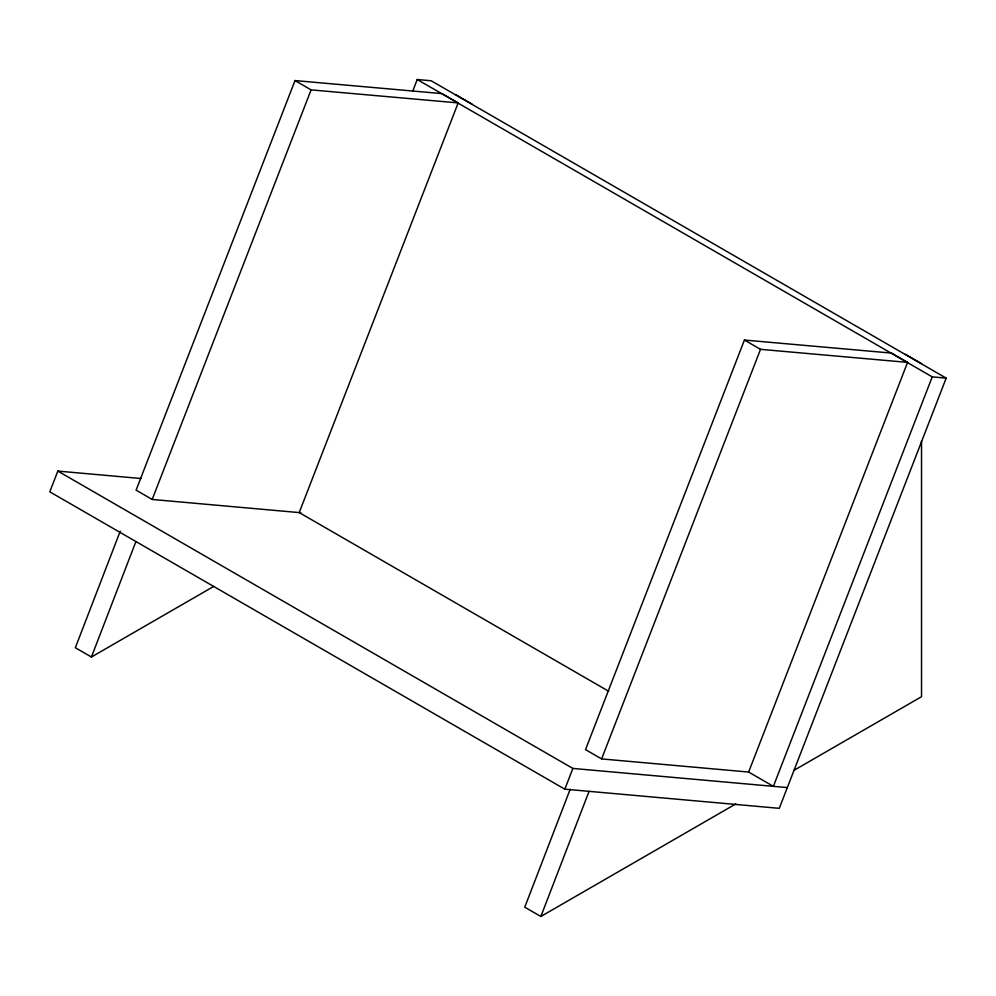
<?xml version="1.0" encoding="UTF-8"?>
<svg xmlns="http://www.w3.org/2000/svg" width="996" height="996" viewBox="0 0 996 996"><rect width="100%" height="100%" fill="white"/><g stroke="black" fill="none" stroke-linecap="round" stroke-linejoin="round"><path stroke-width="1.49" d="M120.23 531.204L75.347 647.724L91.433 657.011L213.729 586.407M91.433 657.011L135.767 541.936M570.198 789.23L524.755 907.194L540.853 916.482L735.807 803.921M540.853 916.482L589.072 791.334M141.158 478.528L57.843 471.083L49.8 491.825L564.832 789.181L779.27 808.329L946.2 378.119L431.168 80.763L417.224 79.518L412.742 91.097M608.73 691.286L299.211 512.579L458.16 102.912L442.062 93.624L295.015 80.576L136.091 490.157L152.189 499.457L300.892 512.741M152.189 499.457L311.101 89.877L458.16 102.912M564.832 789.181L572.874 768.439L787.326 787.587M946.2 378.119L932.256 376.874L773.382 786.342L748.631 772.049L907.58 362.382L891.482 353.082L744.423 340.047L585.511 749.627L601.609 758.915L748.768 772.062M601.609 758.915L760.521 349.335L907.58 362.382M793.675 770.518L921.524 696.702L921.524 441.079M456.006 94.844L472.104 104.144M905.426 354.315L921.524 363.615M417.224 79.518L932.256 376.874M295.015 80.576L311.101 89.877M744.423 340.047L760.521 349.335M57.843 471.083L572.874 768.439"/></g></svg>
